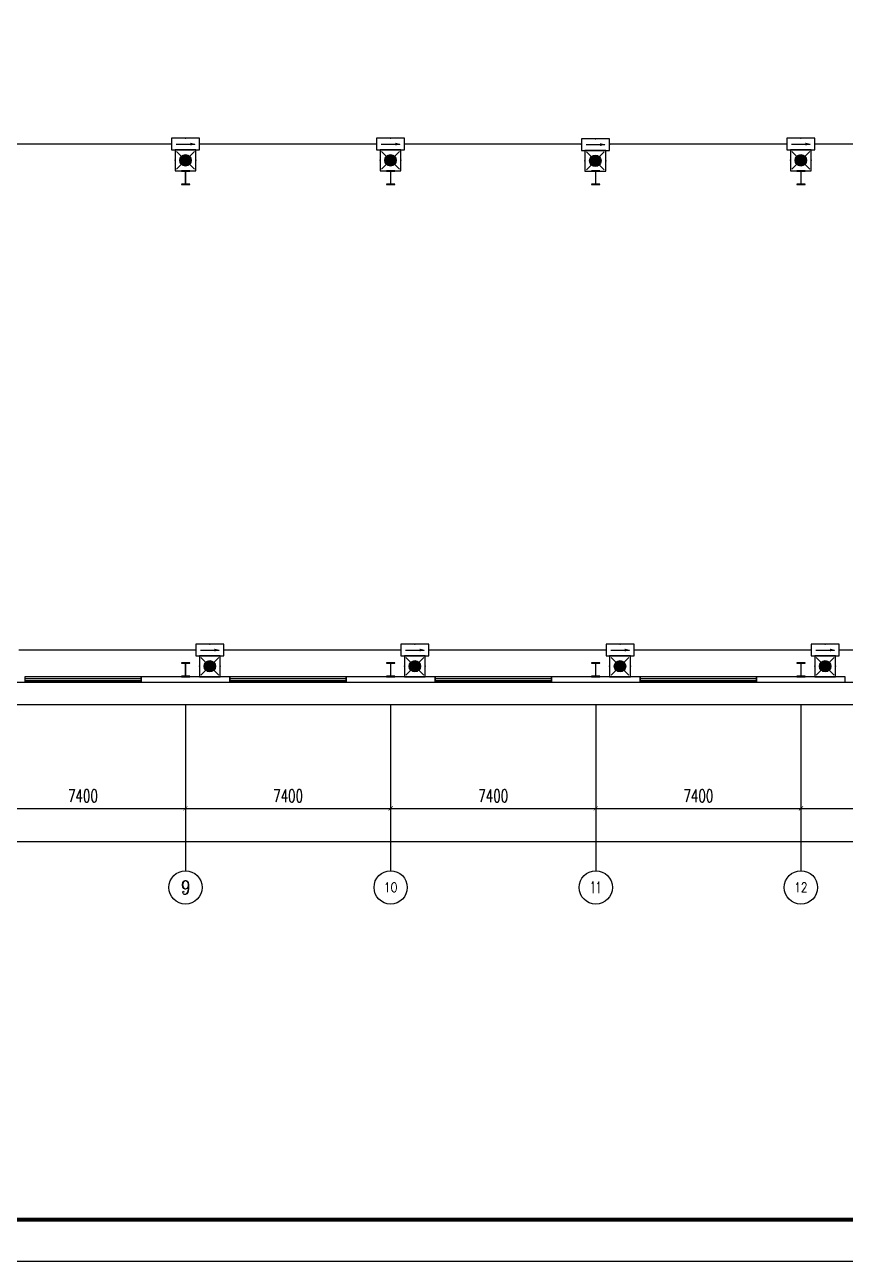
# Model space of a CAD drawing. Extents: x 1751103 to 2598738, y -609732 to 659428.
# Drawn here: x 2161248 to 2190848, y -70162 to -25559 of the extents above; entities that cross this region are included whole.
import ezdxf
from ezdxf.enums import TextEntityAlignment as Align

# ---------------------------------------------------------------- set-up
doc = ezdxf.new("R2010")
doc.units = 0
doc.header["$LTSCALE"] = 1000
doc.header["$MEASUREMENT"] = 0
doc.layers.get('0').update_dxf_attribs({"linetype": 'CONTINUOUS'})
doc.layers.get('DEFPOINTS').update_dxf_attribs({"linetype": 'CONTINUOUS'})
for name, color, linetype in [('AXIS', 3, 'CONTINUOUS'), ('AXIS_TEXT', 7, 'CONTINUOUS'), ('COLUMN', 99, 'CONTINUOUS'), ('EQUIP-照明', 3, 'CONTINUOUS'), ('GROUND', 2, 'CONTINUOUS'), ('PUB_TITLE', 4, 'CONTINUOUS'), ('WALL', 9, 'CONTINUOUS'), ('WINDOW', 99, 'CONTINUOUS'), ('WIRE-照明', 1, 'CONTINUOUS')]:
    doc.layers.add(name, color=color, linetype=linetype)
doc.styles.add('_TCH_AXIS', font='COMPLEX', dxfattribs={"bigfont": 'GBCBIG'})
doc.styles.add('COMPLEX', font='COMPLEX')
doc.styles.add('DIM_FONT', font='SIMPLEX', dxfattribs={"width": 0.7, "bigfont": 'GBCBIG'})
doc.styles.get("Standard").update_dxf_attribs({"font": 'gbenor.shx', "bigfont": 'gbcbig.shx'})
doc.dimstyles.new('DIMN150', dxfattribs={"dimscale": 1.5, "dimtxt": 300, "dimasz": 100, "dimexe": 250, "dimexo": 300, "dimgap": 150, "dimtad": 1, "dimdec": 0, "dimzin": 0, "dimtxsty": 'DIM_FONT', "dimblk": 'ARCHTICK', "dimcen": 0.09, "dimclrt": 7, "dimazin": 3, "dimtfac": 1, "dimtdec": 0, "dimtix": 1, "dimtmove": 0, "dimatfit": 3, "dimtolj": 1, "dimtzin": 0})

# ---------------------------------------------------------------- blocks, each defined once
blk = doc.blocks.new('$WINLIB2D$00000001')
for p, q in [((-0.5, 0.5), (0.5, 0.5)), ((-0.5, 0.5), (-0.5, -0.5)), ((0.5, -0.5), (0.5, 0.5)), ((0.5, 0.167), (-0.5, 0.167)), ((0.5, -0.167), (-0.5, -0.167)), ((-0.5, -0.5), (0.5, -0.5))]:
    blk.add_line(p, q)
blk = doc.blocks.new('_AXISO')
blk.add_circle((0, 0), 0.5)
at = {"layer": 'AXIS_TEXT', "style": 'COMPLEX', "width": 1.041667}
blk.add_attdef('A', text='', height=0.56, dxfattribs=at).set_placement((-0.25, -0.28), (0.25, -0.28), align=Align.FIT)
blk = doc.blocks.new('_ARCHTICK')
at = {"color": 0, "linetype": 'BYBLOCK', "const_width": 0.15}
blk.add_lwpolyline([(-0.5, -0.5), (0.5, 0.5)], dxfattribs=at)
blk = doc.blocks.new('*D46')
at = {"layer": 'AXIS', "color": 0}
for p, q in [((2107648, 43042), (2107648, 38167)), ((2315248, 43042), (2315248, 38167)), ((2107648, 38542), (2315248, 38542))]:
    blk.add_line(p, q, dxfattribs=at)
at = {"layer": 'DEFPOINTS', "color": 0}
for p in [(2107648, 43492), (2315248, 43492), (2315248, 38542)]:
    blk.add_point(p, dxfattribs=at)
at = {"layer": 'AXIS', "color": 0, "xscale": 150, "yscale": 150, "zscale": 150, "rotation": 180}
blk.add_blockref('_ARCHTICK', (2107648, 38542), dxfattribs=at)
at = {"layer": 'AXIS', "color": 0, "xscale": 150, "yscale": 150, "zscale": 150}
blk.add_blockref('_ARCHTICK', (2315248, 38542), dxfattribs=at)
at = {"layer": 'AXIS', "color": 7, "insert": (2211448, 38992), "char_height": 450, "attachment_point": 5, "style": 'DIM_FONT'}
blk.add_mtext('\\A1;207600', dxfattribs=at)
blk = doc.blocks.new('*D55')
at = {"layer": 'AXIS', "color": 0}
for p, q in [((2159648, 43042), (2159648, 39367)), ((2167048, 43042), (2167048, 39367)), ((2159648, 39742), (2167048, 39742))]:
    blk.add_line(p, q, dxfattribs=at)
at = {"layer": 'DEFPOINTS', "color": 0}
for p in [(2159648, 43492), (2167048, 43492), (2167048, 39742)]:
    blk.add_point(p, dxfattribs=at)
at = {"layer": 'AXIS', "color": 0, "xscale": 150, "yscale": 150, "zscale": 150, "rotation": 180}
blk.add_blockref('_ARCHTICK', (2159648, 39742), dxfattribs=at)
at = {"layer": 'AXIS', "color": 0, "xscale": 150, "yscale": 150, "zscale": 150}
blk.add_blockref('_ARCHTICK', (2167048, 39742), dxfattribs=at)
at = {"layer": 'AXIS', "color": 7, "insert": (2163348, 40192), "char_height": 450, "attachment_point": 5, "style": 'DIM_FONT'}
blk.add_mtext('\\A1;7400', dxfattribs=at)
blk = doc.blocks.new('*D56')
at = {"layer": 'AXIS', "color": 0}
for p, q in [((2167048, 43042), (2167048, 39367)), ((2174448, 43042), (2174448, 39367)), ((2167048, 39742), (2174448, 39742))]:
    blk.add_line(p, q, dxfattribs=at)
at = {"layer": 'DEFPOINTS', "color": 0}
for p in [(2167048, 43492), (2174448, 43492), (2174448, 39742)]:
    blk.add_point(p, dxfattribs=at)
at = {"layer": 'AXIS', "color": 0, "xscale": 150, "yscale": 150, "zscale": 150, "rotation": 180}
blk.add_blockref('_ARCHTICK', (2167048, 39742), dxfattribs=at)
at = {"layer": 'AXIS', "color": 0, "xscale": 150, "yscale": 150, "zscale": 150}
blk.add_blockref('_ARCHTICK', (2174448, 39742), dxfattribs=at)
at = {"layer": 'AXIS', "color": 7, "insert": (2170748, 40192), "char_height": 450, "attachment_point": 5, "style": 'DIM_FONT'}
blk.add_mtext('\\A1;7400', dxfattribs=at)
blk = doc.blocks.new('*D57')
at = {"layer": 'AXIS', "color": 0}
for p, q in [((2174448, 43042), (2174448, 39367)), ((2181848, 43042), (2181848, 39367)), ((2174448, 39742), (2181848, 39742))]:
    blk.add_line(p, q, dxfattribs=at)
at = {"layer": 'DEFPOINTS', "color": 0}
for p in [(2174448, 43492), (2181848, 43492), (2181848, 39742)]:
    blk.add_point(p, dxfattribs=at)
at = {"layer": 'AXIS', "color": 0, "xscale": 150, "yscale": 150, "zscale": 150, "rotation": 180}
blk.add_blockref('_ARCHTICK', (2174448, 39742), dxfattribs=at)
at = {"layer": 'AXIS', "color": 0, "xscale": 150, "yscale": 150, "zscale": 150}
blk.add_blockref('_ARCHTICK', (2181848, 39742), dxfattribs=at)
at = {"layer": 'AXIS', "color": 7, "insert": (2178148, 40192), "char_height": 450, "attachment_point": 5, "style": 'DIM_FONT'}
blk.add_mtext('\\A1;7400', dxfattribs=at)
blk = doc.blocks.new('*D58')
at = {"layer": 'AXIS', "color": 0}
for p, q in [((2181848, 43042), (2181848, 39367)), ((2189248, 43042), (2189248, 39367)), ((2181848, 39742), (2189248, 39742))]:
    blk.add_line(p, q, dxfattribs=at)
at = {"layer": 'DEFPOINTS', "color": 0}
for p in [(2181848, 43492), (2189248, 43492), (2189248, 39742)]:
    blk.add_point(p, dxfattribs=at)
at = {"layer": 'AXIS', "color": 0, "xscale": 150, "yscale": 150, "zscale": 150, "rotation": 180}
blk.add_blockref('_ARCHTICK', (2181848, 39742), dxfattribs=at)
at = {"layer": 'AXIS', "color": 0, "xscale": 150, "yscale": 150, "zscale": 150}
blk.add_blockref('_ARCHTICK', (2189248, 39742), dxfattribs=at)
at = {"layer": 'AXIS', "color": 7, "insert": (2185548, 40192), "char_height": 450, "attachment_point": 5, "style": 'DIM_FONT'}
blk.add_mtext('\\A1;7400', dxfattribs=at)
blk = doc.blocks.new('*D59')
at = {"layer": 'AXIS', "color": 0}
for p, q in [((2189248, 43042), (2189248, 39367)), ((2196648, 43042), (2196648, 39367)), ((2189248, 39742), (2196648, 39742))]:
    blk.add_line(p, q, dxfattribs=at)
at = {"layer": 'DEFPOINTS', "color": 0}
for p in [(2189248, 43492), (2196648, 43492), (2196648, 39742)]:
    blk.add_point(p, dxfattribs=at)
at = {"layer": 'AXIS', "color": 0, "xscale": 150, "yscale": 150, "zscale": 150, "rotation": 180}
blk.add_blockref('_ARCHTICK', (2189248, 39742), dxfattribs=at)
at = {"layer": 'AXIS', "color": 0, "xscale": 150, "yscale": 150, "zscale": 150}
blk.add_blockref('_ARCHTICK', (2196648, 39742), dxfattribs=at)
at = {"layer": 'AXIS', "color": 7, "insert": (2192948, 40192), "char_height": 450, "attachment_point": 5, "style": 'DIM_FONT'}
blk.add_mtext('\\A1;7400', dxfattribs=at)
blk = doc.blocks.new('$EQUIP$00001167')
for p, q in [((-0.429, 0.429), (0.429, -0.429)), ((-0.429, -0.429), (0.429, 0.429))]:
    blk.add_line(p, q)
blk.add_lwpolyline([(-0.5, 0.5), (-0.5, -0.5), (0.5, -0.5), (0.5, 0.5)], close=True)
blk.add_circle((0, 0), 0.275)
for p in [(-0.5, 0), (0, 0.5), (0.5, 0), (0, -0.5)]:
    blk.add_point(p)
for points in [[(-0.238, 0.137), (0.238, 0.137), (-0.275, 0), (0.275, 0)], [(-0.238, -0.137), (0.238, -0.137), (-0.275, 0), (0.275, 0)], [(-0.137, 0.238), (0.137, 0.238), (-0.238, 0.137), (0.238, 0.137)], [(0, 0.275), (0, 0.275), (-0.137, 0.238), (0.137, 0.238)], [(-0.137, -0.238), (0.137, -0.238), (-0.238, -0.137), (0.238, -0.137)], [(0, -0.275), (0, -0.275), (-0.137, -0.238), (0.137, -0.238)]]:
    blk.add_solid(points)
at = {"flags": 9}
blk.add_attdef('A', (0, 0), '', height=0.00002, dxfattribs=at)
blk = doc.blocks.new('$EQUIP$00001687')
for p, q in [((0.72, 0.6), (-0.72, 0.6)), ((-0.72, 0.6), (-0.72, 0)), ((-0.72, 0), (0.72, 0)), ((0.72, 0), (0.72, 0.6))]:
    blk.add_line(p, q)
at = {"color": 7}
blk.add_line((-0.48, 0.3), (0.48, 0.3), dxfattribs=at)
for p in [(-0.72, 0.3), (0, 0.6), (0, 0), (0.72, 0.3)]:
    blk.add_point(p)
blk.add_solid([(0.24, 0.228), (0.528, 0.3), (0.24, 0.372)])
blk = doc.blocks.new('W2')
at = {"layer": 'AXIS', "color": 8}
for p, q in [((2167047.9, 43491.5), (2167047.9, 37491.5)), ((2174447.9, 43491.5), (2174447.9, 37491.5)), ((2181847.9, 43491.5), (2181847.9, 37491.5)), ((2189247.9, 43491.5), (2189247.9, 37491.5))]:
    blk.add_line(p, q, dxfattribs=at)
at = {"layer": 'COLUMN', "color": 8}
for p, q in [((2167197.9, 62741.5), (2166897.9, 62741.5)), ((2166897.9, 62741.5), (2166897.9, 62723.5)), ((2166897.9, 62723.5), (2167037.9, 62723.5)), ((2167037.9, 62723.5), (2167042.9, 62718.5)), ((2167042.9, 62718.5), (2167042.9, 62264.5)), ((2167052.9, 62718.5), (2167057.9, 62723.5)), ((2167052.9, 62264.5), (2167052.9, 62718.5)), ((2167057.9, 62723.5), (2167197.9, 62723.5)), ((2167197.9, 62723.5), (2167197.9, 62741.5)), ((2174597.9, 62741.5), (2174297.9, 62741.5)), ((2174297.9, 62741.5), (2174297.9, 62723.5)), ((2174297.9, 62723.5), (2174437.9, 62723.5)), ((2174437.9, 62723.5), (2174442.9, 62718.5)), ((2174442.9, 62718.5), (2174442.9, 62264.5)), ((2174452.9, 62718.5), (2174457.9, 62723.5)), ((2174452.9, 62264.5), (2174452.9, 62718.5)), ((2174457.9, 62723.5), (2174597.9, 62723.5)), ((2174597.9, 62723.5), (2174597.9, 62741.5)), ((2181997.9, 62741.5), (2181697.9, 62741.5)), ((2181697.9, 62741.5), (2181697.9, 62723.5)), ((2181697.9, 62723.5), (2181837.9, 62723.5)), ((2181837.9, 62723.5), (2181842.9, 62718.5)), ((2181842.9, 62718.5), (2181842.9, 62264.5)), ((2181852.9, 62718.5), (2181857.9, 62723.5)), ((2181852.9, 62264.5), (2181852.9, 62718.5)), ((2181857.9, 62723.5), (2181997.9, 62723.5)), ((2181997.9, 62723.5), (2181997.9, 62741.5)), ((2189397.9, 62741.5), (2189097.9, 62741.5)), ((2189097.9, 62741.5), (2189097.9, 62723.5)), ((2189097.9, 62723.5), (2189237.9, 62723.5)), ((2189237.9, 62723.5), (2189242.9, 62718.5)), ((2189242.9, 62718.5), (2189242.9, 62264.5)), ((2189252.9, 62718.5), (2189257.9, 62723.5)), ((2189252.9, 62264.5), (2189252.9, 62718.5)), ((2189257.9, 62723.5), (2189397.9, 62723.5)), ((2189397.9, 62723.5), (2189397.9, 62741.5)), ((2167037.9, 62259.5), (2166897.9, 62259.5)), ((2166897.9, 62259.5), (2166897.9, 62241.5)), ((2166897.9, 62241.5), (2167197.9, 62241.5)), ((2167042.9, 62264.5), (2167037.9, 62259.5)), ((2167057.9, 62259.5), (2167052.9, 62264.5)), ((2167197.9, 62259.5), (2167057.9, 62259.5)), ((2167197.9, 62241.5), (2167197.9, 62259.5)), ((2174437.9, 62259.5), (2174297.9, 62259.5)), ((2174297.9, 62259.5), (2174297.9, 62241.5)), ((2174297.9, 62241.5), (2174597.9, 62241.5)), ((2174442.9, 62264.5), (2174437.9, 62259.5)), ((2174457.9, 62259.5), (2174452.9, 62264.5)), ((2174597.9, 62259.5), (2174457.9, 62259.5)), ((2174597.9, 62241.5), (2174597.9, 62259.5)), ((2181837.9, 62259.5), (2181697.9, 62259.5)), ((2181697.9, 62259.5), (2181697.9, 62241.5)), ((2181697.9, 62241.5), (2181997.9, 62241.5)), ((2181842.9, 62264.5), (2181837.9, 62259.5)), ((2181857.9, 62259.5), (2181852.9, 62264.5)), ((2181997.9, 62259.5), (2181857.9, 62259.5)), ((2181997.9, 62241.5), (2181997.9, 62259.5)), ((2189237.9, 62259.5), (2189097.9, 62259.5)), ((2189097.9, 62259.5), (2189097.9, 62241.5)), ((2189097.9, 62241.5), (2189397.9, 62241.5)), ((2189242.9, 62264.5), (2189237.9, 62259.5)), ((2189257.9, 62259.5), (2189252.9, 62264.5)), ((2189397.9, 62259.5), (2189257.9, 62259.5)), ((2189397.9, 62241.5), (2189397.9, 62259.5)), ((2167197.9, 44991.5), (2166897.9, 44991.5)), ((2166897.9, 44991.5), (2166897.9, 44973.5)), ((2166897.9, 44973.5), (2167037.9, 44973.5)), ((2167037.9, 44973.5), (2167042.9, 44968.5)), ((2167042.9, 44968.5), (2167042.9, 44514.5)), ((2167052.9, 44968.5), (2167057.9, 44973.5)), ((2167052.9, 44514.5), (2167052.9, 44968.5)), ((2167057.9, 44973.5), (2167197.9, 44973.5)), ((2167197.9, 44973.5), (2167197.9, 44991.5)), ((2174597.9, 44991.5), (2174297.9, 44991.5)), ((2174297.9, 44991.5), (2174297.9, 44973.5)), ((2174297.9, 44973.5), (2174437.9, 44973.5)), ((2174437.9, 44973.5), (2174442.9, 44968.5)), ((2174442.9, 44968.5), (2174442.9, 44514.5)), ((2174452.9, 44968.5), (2174457.9, 44973.5)), ((2174452.9, 44514.5), (2174452.9, 44968.5)), ((2174457.9, 44973.5), (2174597.9, 44973.5)), ((2174597.9, 44973.5), (2174597.9, 44991.5)), ((2181997.9, 44991.5), (2181697.9, 44991.5)), ((2181697.9, 44991.5), (2181697.9, 44973.5)), ((2181697.9, 44973.5), (2181837.9, 44973.5)), ((2181837.9, 44973.5), (2181842.9, 44968.5)), ((2181842.9, 44968.5), (2181842.9, 44514.5)), ((2181852.9, 44968.5), (2181857.9, 44973.5)), ((2181852.9, 44514.5), (2181852.9, 44968.5)), ((2181857.9, 44973.5), (2181997.9, 44973.5)), ((2181997.9, 44973.5), (2181997.9, 44991.5)), ((2189397.9, 44991.5), (2189097.9, 44991.5)), ((2189097.9, 44991.5), (2189097.9, 44973.5)), ((2189097.9, 44973.5), (2189237.9, 44973.5)), ((2189237.9, 44973.5), (2189242.9, 44968.5)), ((2189242.9, 44968.5), (2189242.9, 44514.5)), ((2189252.9, 44968.5), (2189257.9, 44973.5)), ((2189252.9, 44514.5), (2189252.9, 44968.5)), ((2189257.9, 44973.5), (2189397.9, 44973.5)), ((2189397.9, 44973.5), (2189397.9, 44991.5)), ((2167037.9, 44509.5), (2166897.9, 44509.5)), ((2166897.9, 44509.5), (2166897.9, 44491.5)), ((2166897.9, 44491.5), (2167197.9, 44491.5)), ((2167042.9, 44514.5), (2167037.9, 44509.5)), ((2167057.9, 44509.5), (2167052.9, 44514.5)), ((2167197.9, 44509.5), (2167057.9, 44509.5)), ((2167197.9, 44491.5), (2167197.9, 44509.5)), ((2174437.9, 44509.5), (2174297.9, 44509.5)), ((2174297.9, 44509.5), (2174297.9, 44491.5)), ((2174297.9, 44491.5), (2174597.9, 44491.5)), ((2174442.9, 44514.5), (2174437.9, 44509.5)), ((2174457.9, 44509.5), (2174452.9, 44514.5)), ((2174597.9, 44509.5), (2174457.9, 44509.5)), ((2174597.9, 44491.5), (2174597.9, 44509.5)), ((2181837.9, 44509.5), (2181697.9, 44509.5)), ((2181697.9, 44509.5), (2181697.9, 44491.5)), ((2181697.9, 44491.5), (2181997.9, 44491.5)), ((2181842.9, 44514.5), (2181837.9, 44509.5)), ((2181857.9, 44509.5), (2181852.9, 44514.5)), ((2181997.9, 44509.5), (2181857.9, 44509.5)), ((2181997.9, 44491.5), (2181997.9, 44509.5)), ((2189237.9, 44509.5), (2189097.9, 44509.5)), ((2189097.9, 44509.5), (2189097.9, 44491.5)), ((2189097.9, 44491.5), (2189397.9, 44491.5)), ((2189242.9, 44514.5), (2189237.9, 44509.5)), ((2189257.9, 44509.5), (2189252.9, 44514.5)), ((2189397.9, 44509.5), (2189257.9, 44509.5)), ((2189397.9, 44491.5), (2189397.9, 44509.5))]:
    blk.add_line(p, q, dxfattribs=at)
at = {"layer": 'GROUND', "color": 8}
for p, q in [((2121747.9, 44291.5), (2197547.9, 44291.5)), ((2121747.9, 43491.5), (2197547.9, 43491.5))]:
    blk.add_line(p, q, dxfattribs=at)
at = {"layer": 'WALL', "color": 8}
for p, q in [((2166897.9, 44491.5), (2165447.9, 44491.5)), ((2165447.9, 44491.5), (2165447.9, 44291.5)), ((2165447.9, 44291.5), (2167047.9, 44291.5)), ((2167047.9, 44291.5), (2168647.9, 44291.5)), ((2168647.9, 44491.5), (2167197.9, 44491.5)), ((2168647.9, 44291.5), (2168647.9, 44491.5)), ((2174297.9, 44491.5), (2172847.9, 44491.5)), ((2172847.9, 44491.5), (2172847.9, 44291.5)), ((2172847.9, 44291.5), (2174447.9, 44291.5)), ((2174447.9, 44291.5), (2176047.9, 44291.5)), ((2176047.9, 44491.5), (2174597.9, 44491.5)), ((2176047.9, 44291.5), (2176047.9, 44491.5)), ((2181697.9, 44491.5), (2180247.9, 44491.5)), ((2180247.9, 44491.5), (2180247.9, 44291.5)), ((2180247.9, 44291.5), (2181847.9, 44291.5)), ((2181847.9, 44291.5), (2183447.9, 44291.5)), ((2183447.9, 44491.5), (2181997.9, 44491.5)), ((2183447.9, 44291.5), (2183447.9, 44491.5)), ((2189097.9, 44491.5), (2187647.9, 44491.5)), ((2187647.9, 44491.5), (2187647.9, 44291.5)), ((2187647.9, 44291.5), (2189247.9, 44291.5)), ((2189247.9, 44291.5), (2190847.9, 44291.5)), ((2190847.9, 44491.5), (2189397.9, 44491.5)), ((2190847.9, 44291.5), (2190847.9, 44491.5))]:
    blk.add_line(p, q, dxfattribs=at)
at = {"layer": 'AXIS', "color": 8}
ref = blk.add_blockref('_AXISO', (2167047.9, 36891.5), dxfattribs=dict(at, xscale=1200, yscale=1200, zscale=1200))
ref.add_attrib('A', '9', dxfattribs={"layer": 'AXIS_TEXT', "color": 8, "height": 506.1, "style": '_TCH_AXIS', "width": 0.928571}).set_placement((2166891.2, 36638.5), (2167204.5, 36638.5), align=Align.FIT)
ref = blk.add_blockref('_AXISO', (2174447.9, 36891.5), dxfattribs=dict(at, xscale=1200, yscale=1200, zscale=1200))
ref.add_attrib('A', '10', dxfattribs={"layer": 'AXIS_TEXT', "color": 8, "height": 340.8, "style": '_TCH_AXIS', "width": 1.034483}).set_placement((2174204.4, 36721.1), (2174691.3, 36721.1), align=Align.FIT)
ref = blk.add_blockref('_AXISO', (2181847.9, 36891.5), dxfattribs=dict(at, xscale=1200, yscale=1200, zscale=1200))
ref.add_attrib('A', '11', dxfattribs={"layer": 'AXIS_TEXT', "color": 8, "height": 415.09, "style": '_TCH_AXIS', "width": 0.875}).set_placement((2181640.3, 36684), (2182055.4, 36684), align=Align.FIT)
ref = blk.add_blockref('_AXISO', (2189247.9, 36891.5), dxfattribs=dict(at, xscale=1200, yscale=1200, zscale=1200))
ref.add_attrib('A', '12', dxfattribs={"layer": 'AXIS_TEXT', "color": 8, "height": 340.8, "style": '_TCH_AXIS', "width": 1.034483}).set_placement((2189004.4, 36721.1), (2189491.3, 36721.1), align=Align.FIT)
at = {"layer": 'WINDOW', "color": 8, "xscale": 4200, "yscale": 200, "zscale": 4200, "rotation": 180}
for p in [(2163347.9, 44391.5), (2170747.9, 44391.5), (2178147.9, 44391.5), (2185547.9, 44391.5)]:
    blk.add_blockref('$WINLIB2D$00000001', p, dxfattribs=at)
at = {"layer": 'AXIS', "color": 8}
for p1, p2, distance, picture, middle in [((2107647.9, 43491.5), (2315247.9, 43491.5), -4950, '*D46', (2211447.9, 38991.5)), ((2159647.9, 43491.5), (2167047.9, 43491.5), -3750, '*D55', (2163347.9, 40191.5)), ((2167047.9, 43491.5), (2174447.9, 43491.5), -3750, '*D56', (2170747.9, 40191.5)), ((2174447.9, 43491.5), (2181847.9, 43491.5), -3750, '*D57', (2178147.9, 40191.5)), ((2181847.9, 43491.5), (2189247.9, 43491.5), -3750, '*D58', (2185547.9, 40191.5)), ((2189247.9, 43491.5), (2196647.9, 43491.5), -3750, '*D59', (2192947.9, 40191.5))]:
    dim = blk.add_aligned_dim(p1=p1, p2=p2, distance=distance, dimstyle='DIMN150', dxfattribs=at)
    dim.commit()
    dim.dimension.update_dxf_attribs({"geometry": picture, "text_midpoint": middle})

msp = doc.modelspace()

# ---------------------------------------------------------------- linework, layer by layer
at = {"layer": 'PUB_TITLE'}
msp.add_lwpolyline([(2088595, -70162), (2340895, -70162), (2340895, 18938), (2088595, 18938)], close=True, dxfattribs=at)
at = {"layer": 'PUB_TITLE', "const_width": 150}
msp.add_lwpolyline([(2092345, -68662), (2339395, -68662), (2339395, 17438), (2092345, 17438)], close=True, dxfattribs=at)
at = {"layer": 'WIRE-照明', "linetype": 'CONTINUOUS', "const_width": 52.5}
for points in [[(2160152, -29865), (2166544, -29865)], [(2167552, -29865), (2173939, -29865)], [(2174947, -29865), (2181329, -29865)], [(2182337, -29865), (2188739, -29865)], [(2189747, -29865), (2200138, -29865)], [(2161027, -48115), (2167419, -48115)], [(2168427, -48115), (2174819, -48115)], [(2175827, -48115), (2182219, -48115)], [(2183227, -48115), (2189619, -48115)], [(2190627, -48115), (2204923, -48115)]]:
    msp.add_lwpolyline(points, dxfattribs=at)

# ---------------------------------------------------------------- block references
msp.add_blockref('W2', (0, -93567))
at = {"layer": 'EQUIP-照明', "xscale": 700, "yscale": 700, "zscale": 700}
for p in [(2167048, -30075), (2174443, -30075), (2181833, -30093), (2189243, -30075), (2167923, -48325), (2175323, -48325), (2182723, -48325), (2190123, -48325)]:
    msp.add_blockref('$EQUIP$00001687', p, dxfattribs=at)
at = {"layer": 'EQUIP-照明', "xscale": 750, "yscale": 750, "zscale": 750, "rotation": 180}
for p in [(2167048, -30450), (2174443, -30450), (2181833, -30468), (2189243, -30450), (2167923, -48700), (2175323, -48700), (2182723, -48700), (2190123, -48700)]:
    msp.add_blockref('$EQUIP$00001167', p, dxfattribs=at)

doc.saveas('drawing.dxf')
